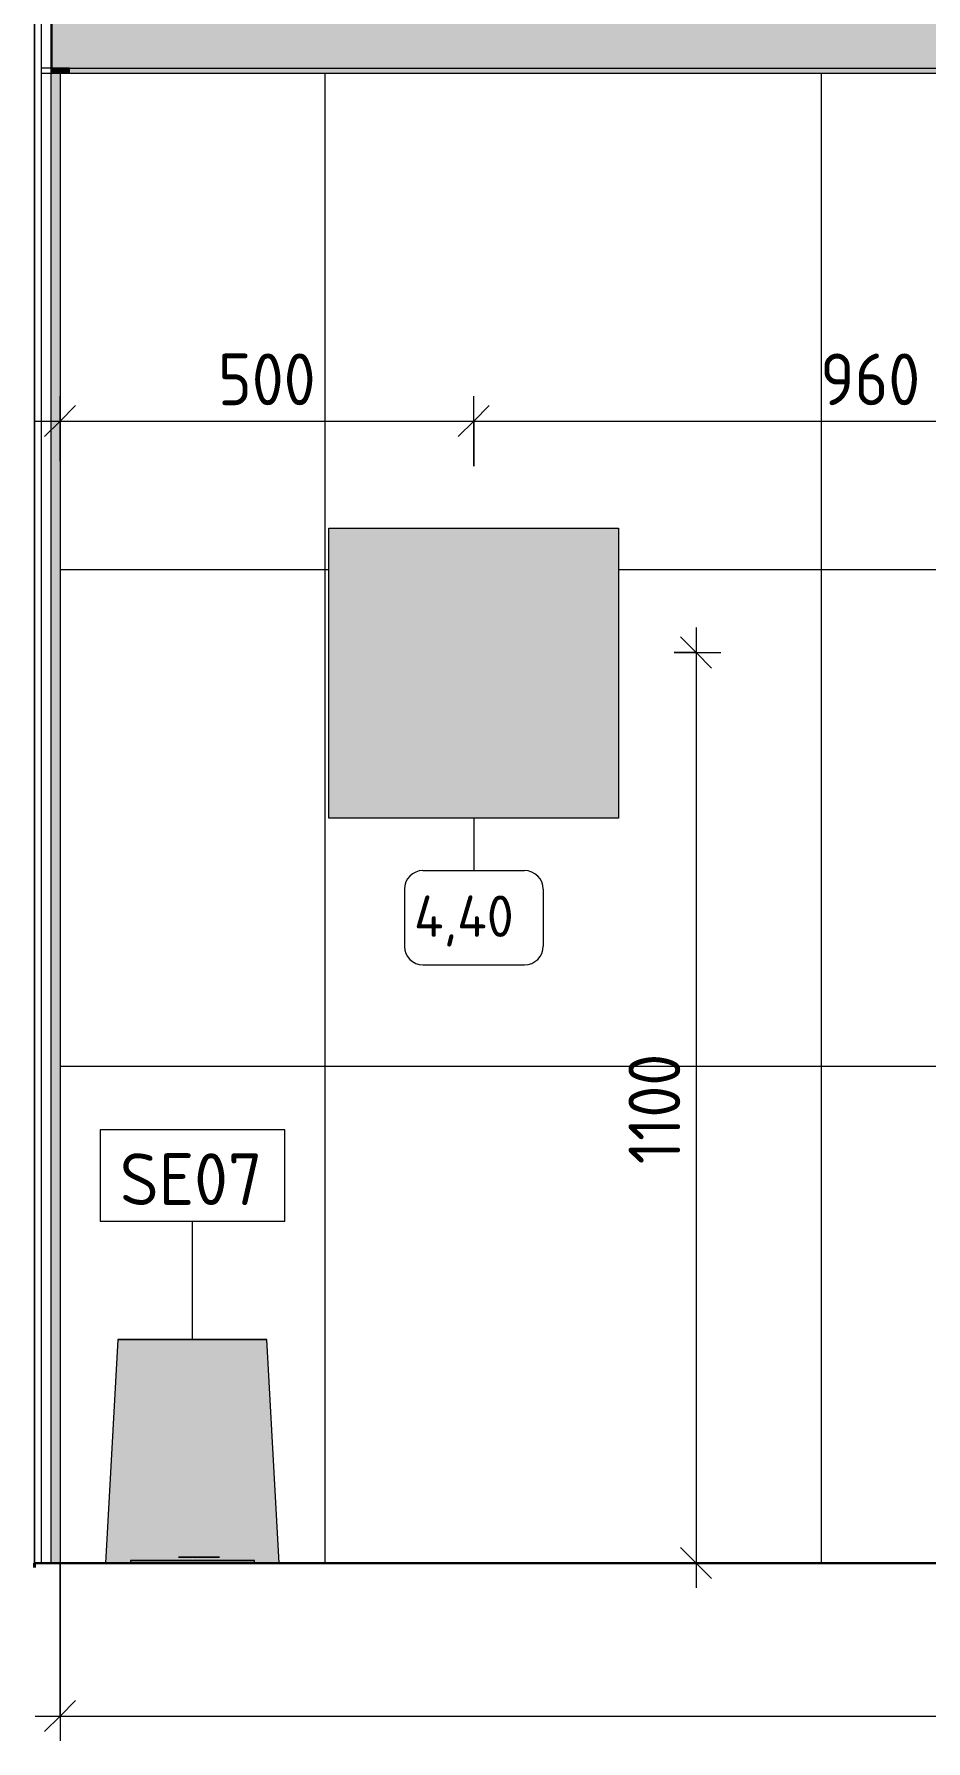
# Model space of a CAD drawing. Header units: millimetres. Extents: x 0 to 98412, y -2706 to 7916.
# Drawn here: x 73420 to 74498, y -215 to 1847 of the extents above; entities that cross this region are included whole.
import ezdxf

# ---------------------------------------------------------------- set-up
doc = ezdxf.new("R2010")
doc.units = ezdxf.units.MM
for name, color, linetype, lineweight in [('A-ANNO-DIMS', 7, 'Continuous', 9), ('A-ANNO-DIMS-25', 7, 'Continuous', 9), ('A-DOOR-FRAM-1', 7, 'Continuous', 9), ('A-WALL-PATT', 7, 'Continuous', 9), ('I-FURN-IDEN', 7, 'Continuous', 9), ('I-WALL', 7, 'Continuous', 9), ('P-SANR-FIXT', 7, 'Continuous', 9), ('P-SANR-FIXT-IDEN', 7, 'Continuous', 9), ('Ограждение', 7, 'Continuous', 9), ('Поручни', 7, 'Continuous', 9)]:
    doc.layers.add(name, color=color, linetype=linetype, lineweight=lineweight)
for name, color, linetype, lineweight, true_color in [('A-FLOR-FNSH-2', 7, 'Continuous', 30, 0x3c3c3c), ('A-WALL-5', 7, 'Continuous', 40, 0x3c3c3c), ('I-FURN-4', 7, 'Continuous', 9, 0xc0c0c0)]:
    doc.layers.add(name, color=color, linetype=linetype, lineweight=lineweight, true_color=true_color)
doc.layers.add('I-FURN-2', color=7, linetype='Continuous', lineweight=9, true_color=0xfbfbfb, transparency=0.7)
doc.layers.add('P-SANR-FIXT-2', color=7, linetype='Continuous', lineweight=9, transparency=0.7)
doc.styles.add('GOST Common_1', font='GOST_Common.ttf', dxfattribs={"height": 50})
doc.styles.add('GOST Common_3', font='GOST_Common.ttf', dxfattribs={"height": 62.5})
doc.styles.add('ISOCPEUR_1', font='isocpeur.ttf', dxfattribs={"width": 0.9, "height": 62.5})
doc.dimstyles.new('ISO-2_5_0_9К_БОЛЬШОЙ', dxfattribs={"dimscale": 304.8, "dimtxt": 62.248823, "dimasz": 0.123031, "dimexe": 0.098425, "dimexo": 0.246063, "dimgap": 0, "dimtad": 1, "dimdec": 0, "dimrnd": 10, "dimzin": 0, "dimdsep": 46, "dimtxsty": 'ISOCPEUR_1', "dimblk1": 'OBLIQUE', "dimblk2": 'OBLIQUE', "dimsah": 1, "dimcen": 0.09, "dimdle": 0.098425, "dimazin": 0, "dimtfac": 1, "dimtdec": 4, "dimtix": 1, "dimtmove": 0, "dimatfit": 3, "dimfxl": 1, "dimtvp": 1, "dimtolj": 1, "dimtzin": 0, "dimarcsym": 2})
doc.dimstyles.new('ISO-2_5_0_9К_БОЛЬШОЙ_округление', dxfattribs={"dimscale": 304.8, "dimtxt": 62.248823, "dimasz": 0.123031, "dimexe": 0.098425, "dimexo": 0, "dimgap": 0, "dimtad": 1, "dimdec": 0, "dimrnd": 10, "dimzin": 0, "dimdsep": 46, "dimtxsty": 'ISOCPEUR_1', "dimblk1": 'OBLIQUE', "dimblk2": 'OBLIQUE', "dimsah": 1, "dimcen": 0.09, "dimdle": 0.098425, "dimazin": 0, "dimtfac": 1, "dimtdec": 4, "dimtix": 1, "dimtmove": 0, "dimatfit": 3, "dimfxl": 1, "dimtvp": 1, "dimtolj": 1, "dimtzin": 0, "dimarcsym": 2})

# ---------------------------------------------------------------- blocks, each defined once
blk = doc.blocks.new('110_Дверь_СКБ_1Ст_Внутренняя1 - Д-7_л__950x2100h_Туалет-21784696-Развертка 1_13-2')
at = {"layer": 'A-DOOR-FRAM-1'}
for p, q in [((-7680, 0), (-7680, 2060)), ((-7680, 2060), (-7680, 0)), ((-7672, 2060), (-7672, 0))]:
    blk.add_line(p, q, dxfattribs=at)
blk = doc.blocks.new('Ограждение - Ограждение-30319725-Развертка 1_13-2')
at = {"layer": 'Ограждение'}
for points in [[(-7659, 1800), (-7637.5, 1800), (-7637.5, 1806), (-7659, 1806)], [(-3900, 1800), (-3717.5, 1800), (-3717.5, 1806), (-7637.5, 1806), (-7637.5, 1800), (-3980, 1800)]]:
    blk.add_hatch(color=256, dxfattribs=at).paths.add_polyline_path(points)
at = {"layer": 'Поручни'}
for p, q in [((-7637.5, 1806), (-7672, 1806)), ((-7672, 1800), (-7637.5, 1800)), ((-7637.5, 1806), (-3717.5, 1806)), ((-7637.5, 1800), (-7637.5, 1806)), ((-7637.5, 1800), (-3717.5, 1800))]:
    blk.add_line(p, q, dxfattribs=at)
blk = doc.blocks.new('мусорная корзина - Round_ Metal-V13-Развертка 1_13-2')
at = {"layer": 'P-SANR-FIXT-2'}
for points in [[(-7594, 0), (-7564, 0), (-7564, 3.2), (-7489, 3.2), (-7489, 7), (-7554, 7), (-7554, 270), (-7579, 270), (-7591, 51.7), (-7592.7, 22.4)], [(-7554, 7), (-7489, 7), (-7489, 270), (-7554, 270), (-7554, 55.5)], [(-7443, 7), (-7424, 7), (-7424, 270), (-7489, 270), (-7489, 7), (-7444.1, 7)], [(-7395.4, 0), (-7384, 0), (-7394.1, 178.4), (-7399, 270), (-7424, 270), (-7424, 7), (-7489, 6.9), (-7488.8, 3.2), (-7414, 3.2), (-7414, 0), (-7401.1, 0)], [(-7540.1, 0), (-7489, 0), (-7489, 3.2), (-7564, 3.2), (-7564, 0), (-7542, 0)], [(-7414.6, 0), (-7414, 0), (-7414, 3.2), (-7489, 3.2), (-7489, 0), (-7414.6, 0)]]:
    blk.add_hatch(color=256, dxfattribs=at).paths.add_polyline_path(points)
at = {"layer": 'P-SANR-FIXT'}
for p, q in [((-7579, 270), (-7594, 0)), ((-7554.2, 270), (-7579, 270)), ((-7579, 270), (-7489, 270)), ((-7489, 270), (-7554.2, 270)), ((-7489, 270), (-7444, 270)), ((-7444, 270), (-7489, 270)), ((-7489, 270), (-7489, 270)), ((-7423.8, 270), (-7489, 270)), ((-7489, 270), (-7399, 270)), ((-7443.9, 270), (-7443.9, 270)), ((-7399, 270), (-7423.8, 270)), ((-7384, 0), (-7399, 270)), ((-7564, 3.2), (-7564, 0)), ((-7489, 3.2), (-7564, 3.2)), ((-7564, 3.2), (-7489, 3.2)), ((-7489, 7), (-7505.8, 7)), ((-7505.8, 7), (-7505.8, 7)), ((-7505.8, 7), (-7489, 7)), ((-7489, 7), (-7472.2, 7)), ((-7472.2, 7), (-7489, 7)), ((-7414.2, 3.2), (-7489, 3.2)), ((-7489, 3.2), (-7414.2, 3.2)), ((-7472.2, 7), (-7456.5, 7)), ((-7456.5, 7), (-7472.2, 7)), ((-7456.4, 7), (-7456.4, 7)), ((-7414, 3.2), (-7414.1, 3.2)), ((-7414.1, 3.2), (-7414, 3.2)), ((-7414, 0), (-7414, 3.2))]:
    blk.add_line(p, q, dxfattribs=at)
blk = doc.blocks.new('Марка_Мебель - В прямоуг_Balcon_Марка-25523697-Развертка 1_13-2')
at = {"layer": 'I-FURN-IDEN'}
for p, q in [((-7210.4, 836.5), (-7087.6, 836.5)), ((-7232.9, 814), (-7232.9, 745)), ((-7065.1, 814), (-7065.1, 745.2)), ((-7210.5, 722.7), (-7087.6, 722.7))]:
    blk.add_line(p, q, dxfattribs=at)
for centre, radius, start, end in [((-7210.4, 814), 22.5, 90, 180), ((-7087.6, 814), 22.5, 0, 90), ((-7210.5, 745), 22.3, 180, 270), ((-7087.6, 745.2), 22.5, 270, 0)]:
    blk.add_arc(centre, radius, start, end, dxfattribs=at)
blk = doc.blocks.new('DIMBLOCK27-Развертка 1_13-2')
at = {"layer": 'A-ANNO-DIMS-25'}
for p, q in [((73451.8, 0), (73451.8, -214.8)), ((73451.8, -184.8), (73451.8, 0)), ((77371.8, 0), (77371.8, -214.8)), ((77371.8, -184.8), (77371.8, 0)), ((73421.8, -184.8), (77371.8, -184.8))]:
    blk.add_line(p, q, dxfattribs=at)
at = {"layer": 'A-ANNO-DIMS-25', "lineweight": 20}
for p, q in [((73451.8, -184.8), (73433.1, -203.5)), ((73451.8, -184.8), (73470.6, -166)), ((77371.8, -184.8), (77353.1, -203.5)), ((77371.8, -184.8), (77390.6, -166))]:
    blk.add_line(p, q, dxfattribs=at)
at = {"layer": 'A-ANNO-DIMS-25', "color": 0, "insert": (75332.8, -103.1), "char_height": 62.5, "width": 189.619, "attachment_point": 1, "line_spacing_factor": 1.149209, "style": 'ISOCPEUR_1'}
blk.add_mtext('3920', dxfattribs=at)
blk = doc.blocks.new('_Oblique')
at = {"color": 0, "linetype": 'ByBlock', "lineweight": -2}
blk.add_line((-0.5, -0.5), (0.5, 0.5), dxfattribs=at)
blk = doc.blocks.new('М_сантехническая_рамка1 - В рамке-30590747-Развертка 1_13-2')
at = {"layer": 'P-SANR-FIXT-IDEN'}
for p, q in [((-7377.3, 523.3), (-7600.7, 523.3)), ((-7600.7, 523.3), (-7600.7, 412.9)), ((-7377.3, 412.9), (-7377.3, 523.3)), ((-7600.7, 412.9), (-7377.3, 412.9))]:
    blk.add_line(p, q, dxfattribs=at)
blk = doc.blocks.new('DIMBLOCK34-Развертка 1_13-2')
at = {"layer": 'A-ANNO-DIMS-25'}
for p, q in [((73451.8, 1331.1), (73451.8, 1409.5)), ((73951.8, 1325), (73951.8, 1409.5)), ((73421.8, 1379.5), (73951.8, 1379.5)), ((73451.8, 1379.5), (73451.8, 1331.1)), ((73951.8, 1379.5), (73951.8, 1325))]:
    blk.add_line(p, q, dxfattribs=at)
at = {"layer": 'A-ANNO-DIMS-25', "lineweight": 20}
for p, q in [((73451.8, 1379.5), (73470.6, 1398.3)), ((73951.8, 1379.5), (73970.6, 1398.3)), ((73451.8, 1379.5), (73433.1, 1360.8)), ((73951.8, 1379.5), (73933.1, 1360.8))]:
    blk.add_line(p, q, dxfattribs=at)
at = {"layer": 'A-ANNO-DIMS-25', "color": 0, "insert": (73642.6, 1461.2), "char_height": 62.5, "width": 142.215, "attachment_point": 1, "line_spacing_factor": 1.149209, "style": 'ISOCPEUR_1'}
blk.add_mtext('500', dxfattribs=at)
blk = doc.blocks.new('DIMBLOCK35-Развертка 1_13-2')
at = {"layer": 'A-ANNO-DIMS-25'}
for p, q in [((73951.8, 1325), (73951.8, 1409.5)), ((74907.8, 977.5), (74907.8, 1409.5)), ((73951.8, 1379.5), (74907.8, 1379.5)), ((73951.8, 1379.5), (73951.8, 1325)), ((74907.8, 1379.5), (74907.8, 977.5))]:
    blk.add_line(p, q, dxfattribs=at)
at = {"layer": 'A-ANNO-DIMS-25', "lineweight": 20}
for p, q in [((73951.8, 1379.5), (73970.6, 1398.3)), ((74907.8, 1379.5), (74926.6, 1398.3)), ((73951.8, 1379.5), (73933.1, 1360.8)), ((74907.8, 1379.5), (74889.1, 1360.8))]:
    blk.add_line(p, q, dxfattribs=at)
at = {"layer": 'A-ANNO-DIMS-25', "color": 0, "insert": (74370.6, 1461.2), "char_height": 62.5, "width": 142.215, "attachment_point": 1, "line_spacing_factor": 1.149209, "style": 'ISOCPEUR_1'}
blk.add_mtext('960', dxfattribs=at)
blk = doc.blocks.new('DIMBLOCK39-Развертка 1_13-2')
at = {"layer": 'A-ANNO-DIMS-25', "lineweight": 20}
for p, q in [((74220.4, 1100), (74201.7, 1118.7)), ((74220.4, 1100), (74239.2, 1081.2)), ((74220.4, 0), (74201.7, 18.8)), ((74220.4, 0), (74239.2, -18.8))]:
    blk.add_line(p, q, dxfattribs=at)
at = {"layer": 'A-ANNO-DIMS-25'}
for p, q in [((74220.4, 1130), (74220.4, -30)), ((74194.1, 1100), (74250.4, 1100)), ((74220.4, 1100), (74194.1, 1100)), ((74171.9, 0), (74250.4, 0)), ((74220.4, 0), (74171.9, 0))]:
    blk.add_line(p, q, dxfattribs=at)
at = {"layer": 'A-ANNO-DIMS-25', "color": 0, "insert": (74138.8, 481.8), "char_height": 62.5, "width": 163.762, "attachment_point": 1, "rotation": 90, "line_spacing_factor": 1.149209, "style": 'ISOCPEUR_1'}
blk.add_mtext('1100', dxfattribs=at)

msp = doc.modelspace()

# ---------------------------------------------------------------- hatches: boundary and pattern name
at = {"layer": 'A-WALL-PATT'}
msp.add_hatch(color=256, dxfattribs=at).paths.add_polyline_path([(73441.8, 1806), (77361.8, 1806), (77361.8, 3400), (73441.8, 3400), (73441.8, 1937.6)])
h = msp.add_hatch(dxfattribs=at)
h.set_pattern_fill('FP_22', color=256, style=0, pattern_type=2)
h.set_pattern_definition([(90, (77371.84, 0), (-600, 4e-14), []), (180, (77371.84, 0), (-7e-14, -600), [])])
h.paths.add_polyline_path([(73451.8, 0), (73506.8, 0), (73516.8, 177), (73521.8, 270), (73701.8, 270), (73713.6, 55.5), (73716.8, 0), (76771.8, 0.1), (76771.8, 600), (77371.8, 600), (77371.8, 1800), (73451.8, 1800), (73451.8, 55.5)])
h.paths.add_polyline_path([(75952.4, 793.7), (75952.6, 793.9), (75952.7, 794.9), (75953, 795.1), (75953.1, 795.3), (75953.1, 795.7), (75953.8, 795.2), (75954.2, 795.4), (75953.8, 796), (75954.4, 796.1), (75953.3, 798.9), (75953.3, 807.1), (75953.1, 807.1), (75952.9, 806.2), (75952.7, 806.3), (75952.6, 810.5), (75952.3, 801.2), (75952.2, 794.6), (75952.4, 793.7)])
h.paths.add_polyline_path([(75310.7, 250), (75070.9, 250), (75070.9, 700), (75347.3, 700), (75349.5, 815), (75349.4, 818.5), (75349.7, 824.5), (75350, 831), (75350.5, 845.5), (75390.1, 845.3), (75390.3, 844.3), (75390.4, 842.1), (75390.1, 842), (75390.7, 826.2), (75390.9, 825.3), (75390.7, 824.8), (75391.5, 796.8), (75391.4, 793.3), (75391.4, 791.8), (75391.6, 790.9), (75393.1, 705.6), (75393.2, 700), (75672.9, 700), (75672.9, 696.8), (75718.9, 696.8), (75718.9, 700), (75950.4, 700), (75952.2, 790.7), (75952.2, 791.1), (75952.2, 802.7), (75952.8, 822), (75953.5, 843), (75953.2, 842.1), (75953.3, 844.8), (75953.5, 845), (75953.5, 845.5), (75993.1, 845.3), (75993.6, 830.8), (75994.9, 782.4), (75996.3, 700), (76215, 700), (76215, 696.8), (76274.9, 696.8), (76274.9, 250), (75428.8, 250)])
h.paths.add_polyline_path([(74923.5, 722.4), (74880.3, 722.4), (74880.3, 853.4), (74892.2, 853.4), (74892.2, 866.7), (74892.7, 867.2), (74899.3, 867.5), (74899.5, 868.2), (74899.5, 877.9), (74898.2, 877.9), (74897.7, 878.4), (74897.7, 900.6), (74898.2, 901.1), (74903, 901.7), (74907.8, 901.8), (74916.1, 901.3), (74917.5, 901.1), (74918, 900.6), (74918, 878.4), (74917.5, 877.9), (74916.1, 877.9), (74916.4, 867.5), (74917.1, 867.2), (74923, 867.2), (74923.5, 866.7), (74923.5, 853.4), (74935.3, 853.4), (74935.3, 722.4)])
h.paths.add_polyline_path([(76449, 722.4), (76405.8, 722.4), (76405.8, 853.4), (76417.7, 853.4), (76417.7, 866.7), (76418.2, 867.2), (76424.8, 867.5), (76425, 868.2), (76425, 877.9), (76423.7, 877.9), (76423.2, 878.4), (76423.2, 900.6), (76423.7, 901.1), (76428.5, 901.7), (76433.3, 901.8), (76441.6, 901.3), (76443, 901.1), (76443.5, 900.6), (76443.5, 878.4), (76443, 877.9), (76441.6, 877.9), (76441.9, 867.5), (76442.6, 867.2), (76448.5, 867.2), (76449, 866.7), (76449, 853.4), (76460.8, 853.4), (76460.8, 722.4)])
h.paths.add_polyline_path([(75994, 783.6), (75994.8, 787.4), (75994.5, 786.2), (75994.1, 784.1)])
h.paths.add_polyline_path([(75994.2, 792.4), (75994.6, 793.7), (75994, 809.2), (75993.5, 808.4), (75993.2, 804.8), (75993.2, 804.5), (75993.4, 798.3), (75992.6, 796.6), (75993.4, 797), (75993.1, 796.4), (75993.4, 796.1), (75993.5, 795.8), (75993.8, 795.7), (75993.9, 795.2), (75994.1, 794.9), (75994.3, 794.9), (75994.2, 792.6)])
h.paths.add_polyline_path([(75349.4, 792.4), (75349.4, 794.6), (75349.4, 795.1), (75349.9, 794.9), (75350, 795.2), (75350.1, 795.8), (75350.1, 796.1), (75350.3, 796.3), (75350.5, 796.4), (75351.2, 796.4), (75350.2, 798.4), (75350.3, 806.6), (75350.1, 807.5), (75349.8, 809.1), (75349.5, 809.6), (75349.3, 801.2), (75349.1, 792.9), (75349.4, 792.5)])
h.paths.add_polyline_path([(75391.2, 793.7), (75391.5, 795.5), (75390.9, 806.3), (75390.7, 806.2), (75390.5, 806.7), (75390.3, 807.1), (75390.1, 806.6), (75390.1, 805.2), (75390.1, 805), (75390.3, 798.2), (75389.4, 796.1), (75389.7, 795.9), (75389.4, 795.4), (75389.8, 795.2), (75390.3, 795.3), (75390.6, 795.4), (75390.9, 795.7), (75390.9, 794.9), (75391, 794.9), (75391.2, 793.7)])
h.paths.add_polyline_path([(75992.3, 796.1), (75992.5, 796.5), (75992.4, 796.4), (75992.3, 796.2)])
h.paths.add_polyline_path([(75350.5, 796.4), (75350.3, 797), (75351, 796.5)])
h.paths.add_polyline_path([(75391, 812.5), (75390.8, 814), (75390.6, 813.5), (75390.7, 812.8), (75391, 812.6)])
h.paths.add_polyline_path([(75952.6, 812.5), (75953.1, 813), (75952.6, 813.9), (75952.6, 812.9)])
h.paths.add_polyline_path([(75349.5, 812.5), (75349.8, 813.3), (75349.7, 813.6), (75349.5, 813.6), (75349.5, 813.1)])
h.paths.add_polyline_path([(75994.1, 812.5), (75993.8, 813.3), (75993.8, 812.9), (75994, 812.6)])
h.paths.add_polyline_path([(75993.7, 813.9), (75994, 814.4), (75993.8, 814.2), (75993.7, 814)])
h.paths.add_polyline_path([(75349.9, 813.9), (75349.6, 814.4), (75349.8, 813.9)])
h.paths.add_polyline_path([(75953, 814.6), (75952.9, 814.7), (75952.9, 814.6)])
h.paths.add_polyline_path([(75350.2, 814.7), (75349.9, 814.9), (75350.1, 814.7)])
h.paths.add_polyline_path([(75953.1, 814.8), (75952.9, 815.2), (75952.6, 815.2), (75952.7, 814.9), (75952.9, 814.9)])
h.paths.add_polyline_path([(75390.5, 814.8), (75391, 815.2), (75390.8, 815.2), (75390.5, 815)])
h.paths.add_polyline_path([(75350.1, 815), (75349.9, 815.2), (75350.1, 815.1)])
h.paths.add_polyline_path([(75349.8, 839.7), (75349.9, 843.1), (75349.8, 839.8)])
h.paths.add_polyline_path([(75952.9, 839.7), (75953, 843.7), (75952.9, 840.5)])
h.paths.add_polyline_path([(74126.8, 900), (73776.8, 900), (73776.8, 1250), (74126.8, 1250), (74126.8, 966.2)])
h.paths.add_polyline_path([(75371.9, 900), (75342.5, 901.4), (75310.7, 906.4), (75284.8, 912.9), (75257.1, 922.8), (75230.5, 935.4), (75205.2, 950.6), (75181.6, 968.1), (75159.8, 987.9), (75140, 1009.7), (75122.5, 1033.3), (75107.3, 1058.6), (75094.8, 1085.2), (75084.8, 1112.9), (75077.7, 1141.5), (75073.4, 1170.6), (75071.9, 1200), (75073.4, 1229.4), (75077.7, 1258.5), (75084.8, 1287.1), (75094.8, 1314.8), (75107.3, 1341.4), (75122.5, 1366.7), (75140, 1390.3), (75159.8, 1412.1), (75181.6, 1431.9), (75205.2, 1449.4), (75230.5, 1464.6), (75257.1, 1477.2), (75284.8, 1487.1), (75313.4, 1494.2), (75342.5, 1498.6), (75371.9, 1500), (75401.3, 1498.6), (75430.4, 1494.2), (75459, 1487.1), (75486.7, 1477.2), (75513.3, 1464.6), (75538.6, 1449.4), (75562.2, 1431.9), (75584.1, 1412.1), (75603.8, 1390.3), (75621.4, 1366.7), (75636.5, 1341.4), (75649.1, 1314.8), (75659, 1287.1), (75666.2, 1258.5), (75670.5, 1229.4), (75671.9, 1200), (75670.5, 1170.6), (75666.2, 1141.5), (75659, 1112.9), (75649.1, 1085.2), (75636.5, 1058.6), (75621.4, 1033.3), (75603.8, 1009.7), (75584.1, 987.9), (75562.2, 968.1), (75538.6, 950.6), (75513.3, 935.4), (75486.7, 922.8), (75459, 912.9), (75430.4, 905.8), (75401.3, 901.4)])
h.paths.add_polyline_path([(75975, 900), (75945.6, 901.4), (75916.5, 905.8), (75887.9, 912.9), (75860.2, 922.8), (75833.6, 935.4), (75808.3, 950.6), (75783.2, 969.4), (75762.8, 987.9), (75743.1, 1009.7), (75725.5, 1033.3), (75710.4, 1058.6), (75696.9, 1087.6), (75687.9, 1112.9), (75680.7, 1141.5), (75676.4, 1170.6), (75675, 1200), (75676.4, 1229.4), (75680.7, 1258.5), (75687.9, 1287.1), (75697.8, 1314.8), (75710.4, 1341.4), (75725.5, 1366.7), (75743.1, 1390.3), (75762.8, 1412.1), (75784.7, 1431.9), (75808.3, 1449.4), (75833.6, 1464.6), (75860.2, 1477.2), (75887.9, 1487.1), (75916.5, 1494.2), (75945.6, 1498.6), (75975, 1500), (76004.4, 1498.6), (76033.5, 1494.2), (76062.1, 1487.1), (76089.8, 1477.2), (76116.4, 1464.6), (76141.7, 1449.4), (76165.3, 1431.9), (76187.1, 1412.1), (76206.9, 1390.3), (76224.4, 1366.7), (76239.6, 1341.4), (76252.1, 1314.8), (76262.1, 1287.1), (76269.2, 1258.5), (76273.5, 1229.4), (76275, 1200), (76273.5, 1170.6), (76269.2, 1141.5), (76262.1, 1112.9), (76252.1, 1085.2), (76239.6, 1058.6), (76224.4, 1033.3), (76206.9, 1009.7), (76187.1, 987.9), (76165.3, 968.1), (76141.7, 950.6), (76116.4, 935.4), (76089.8, 922.8), (76062.1, 912.9), (76033.5, 905.8), (76004.4, 901.4)])
at = {"layer": 'I-FURN-2'}
msp.add_hatch(color=256, dxfattribs=at).paths.add_polyline_path([(73893, 900), (74126.8, 900), (74126.8, 1250), (73776.8, 1250), (73776.8, 900)])
at = {"layer": 'I-WALL'}
msp.add_hatch(color=256, dxfattribs=at).paths.add_polyline_path([(73451.8, 0), (73451.8, 1800), (73440.8, 1800), (73440.8, 0)])

# ---------------------------------------------------------------- linework, layer by layer
at = {"layer": 'A-FLOR-FNSH-2'}
for p, q in [((76972.7, 0), (73420.8, 0)), ((76972.3, -0.1), (73420.5, -0.1))]:
    msp.add_line(p, q, dxfattribs=at)
at = {"layer": 'A-WALL-5'}
for p, q in [((73420.8, 0), (73420.5, 0)), ((73420.8, -5.2), (73420.8, 0))]:
    msp.add_line(p, q, dxfattribs=at)
at = {"layer": 'I-FURN-4'}
for p, q in [((73776.8, 1250), (74126.8, 1250)), ((73776.8, 900), (73776.8, 1250)), ((74126.8, 1250), (74126.8, 900)), ((74126.8, 900), (73776.8, 900))]:
    msp.add_line(p, q, dxfattribs=at)
at = {"layer": 'I-FURN-IDEN'}
msp.add_line((73951.8, 900), (73951.8, 836.5), dxfattribs=at)
at = {"layer": 'I-WALL'}
for p, q in [((73440.8, 2100), (73440.8, 0)), ((73441.8, 2100), (73441.8, 1800)), ((73440.8, 1800), (73451.8, 1800)), ((73451.8, 1800), (73451.8, 0))]:
    msp.add_line(p, q, dxfattribs=at)
at = {"layer": 'P-SANR-FIXT-IDEN'}
msp.add_line((73611.8, 270), (73611.8, 412.9), dxfattribs=at)

# ---------------------------------------------------------------- block references
at = {"layer": 'A-DOOR-FRAM-1'}
msp.add_blockref('110_Дверь_СКБ_1Ст_Внутренняя1 - Д-7_л__950x2100h_Туалет-21784696-Развертка 1_13-2', (81100.8, 0), dxfattribs=at)
at = {"layer": 'I-FURN-IDEN'}
msp.add_blockref('Марка_Мебель - В прямоуг_Balcon_Марка-25523697-Развертка 1_13-2', (81100.8, 0), dxfattribs=at)
at = {"layer": 'P-SANR-FIXT'}
msp.add_blockref('мусорная корзина - Round_ Metal-V13-Развертка 1_13-2', (81100.8, 0), dxfattribs=at)
at = {"layer": 'P-SANR-FIXT-IDEN'}
msp.add_blockref('М_сантехническая_рамка1 - В рамке-30590747-Развертка 1_13-2', (81100.8, 0), dxfattribs=at)
at = {"layer": 'Поручни'}
msp.add_blockref('Ограждение - Ограждение-30319725-Развертка 1_13-2', (81100.8, 0), dxfattribs=at)

# ---------------------------------------------------------------- texts
at = {"layer": 'I-FURN-IDEN', "insert": (73879.5, 806.4), "char_height": 50, "width": 166.35, "attachment_point": 1, "style": 'GOST Common_1'}
msp.add_mtext('4,40', dxfattribs=at)
at = {"layer": 'P-SANR-FIXT-IDEN', "insert": (73524, 495), "char_height": 62.5, "width": 222.468, "attachment_point": 1, "style": 'GOST Common_3'}
msp.add_mtext('SE07', dxfattribs=at)

# ---------------------------------------------------------------- dimensions: what is measured, and where the dimension line sits
at = {"layer": 'A-ANNO-DIMS'}
for base, p1, p2, dimstyle, override, picture, middle in [((73951.8, 1379.5), (73451.8, 1406.1), (73951.8, 1250), 'ISO-2_5_0_9К_БОЛЬШОЙ', {"dimpost": '<>', "dimfxl": 523.786791}, 'DIMBLOCK34-Развертка 1_13-2', (73701.8, 1410.8)), ((74907.8, 1379.5), (73951.8, 1250), (74907.8, 902.5), 'ISO-2_5_0_9К_БОЛЬШОЙ', {"dimpost": '<>', "dimfxl": 1017.175549}, 'DIMBLOCK35-Развертка 1_13-2', (74429.8, 1410.8)), ((77371.8, -184.8), (73451.8, 0), (77371.8, 0), 'ISO-2_5_0_9К_БОЛЬШОЙ_округление', {"dimpost": '<>', "dimfxl": 3920}, 'DIMBLOCK27-Развертка 1_13-2', (75411.8, -153.5))]:
    dim = msp.add_linear_dim(base=base, p1=p1, p2=p2, dimstyle=dimstyle, override=override, dxfattribs=at)
    dim.commit()
    dim.dimension.update_dxf_attribs({"geometry": picture, "text_midpoint": middle})
dim = msp.add_linear_dim(base=(74220.4, 0), p1=(74119.1, 1100), p2=(74246.9, 0), angle=90, dimstyle='ISO-2_5_0_9К_БОЛЬШОЙ', override={"dimpost": '<>', "dimfxl": 1107.405767}, dxfattribs=at)
dim.commit()
dim.dimension.update_dxf_attribs({"geometry": 'DIMBLOCK39-Развертка 1_13-2', "text_midpoint": (74189.2, 550)})

doc.saveas('drawing.dxf')
